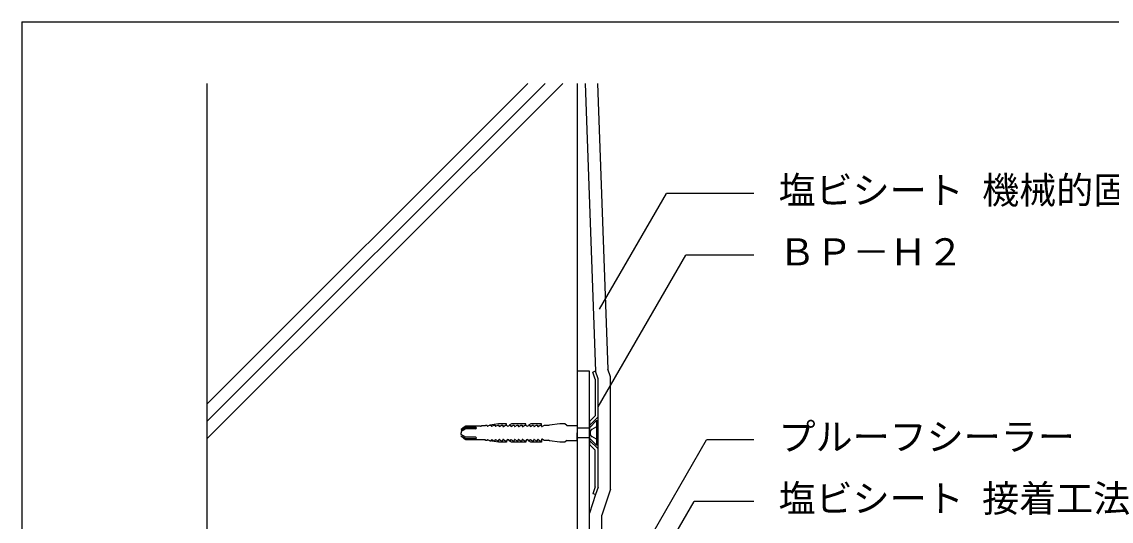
# Model space of a CAD drawing. Units: millimetres, scale not verified. Extents: x -418 to 382, y -607 to 623.
# Drawn here: x -417.8 to 23.7, y 420.4 to 623 of the extents above; entities that cross this region are included whole.
import ezdxf
from ezdxf.enums import TextEntityAlignment as Align

# ---------------------------------------------------------------- set-up
doc = ezdxf.new("R2010")
doc.units = ezdxf.units.MM
doc.header["$LTSCALE"] = 5
doc.linetypes.add('DASHED3', pattern=[4, 3, -1])
for name, color, linetype in [('2-2_in line', 7, 'Continuous'), ('2-3', 3, 'Continuous'), ('2-4_out line', 2, 'Continuous'), ('2-6_鋼板・アングル', 2, 'Continuous'), ('2-7_ビス', 7, 'Continuous'), ('2-A_moji', 7, 'Continuous'), ('2-E_con他', 4, 'Continuous'), ('F-7', 1, 'Continuous')]:
    doc.layers.add(name, color=color, linetype=linetype)
doc.styles.add('ＭＳ ゴシック', font='')
doc.styles.get('ＭＳ ゴシック').set_extended_font_data('MS Gothic')

msp = doc.modelspace()

# ---------------------------------------------------------------- linework, layer by layer
at = {"layer": '2-2_in line'}
for p, q in [((-189.517, 597.971), (-185.285, 481.207)), ((-187.785, 481.207), (-192.785, 481.207)), ((-187.785, 381.207), (-187.785, 481.207)), ((-185.285, 431.207), (-187.785, 423.707))]:
    msp.add_line(p, q, dxfattribs=at)
msp.add_lwpolyline([(-192.785, 597.971), (-192.785, 192.971), (-105.563, 192.971)], dxfattribs=at)
at = {"layer": '2-3'}
msp.add_line((-342.785, 597.971), (-342.785, 301.891), dxfattribs=at)
at = {"layer": '2-4_out line'}
for p, q in [((-184.513, 597.971), (-180.311, 482.096)), ((-179.285, 479.019), (-180.311, 482.096)), ((-179.285, 433.396), (-179.285, 479.019)), ((-179.285, 433.396), (-182.785, 422.896)), ((-182.785, 381.207), (-182.785, 422.896))]:
    msp.add_line(p, q, dxfattribs=at)
at = {"layer": '2-6_鋼板・アングル'}
for p, q in [((-185.285, 481.207), (-186.424, 480.828)), ((-185.485, 478.013), (-186.424, 480.828)), ((-185.485, 478.013), (-185.485, 463.204)), ((-185.485, 463.204), (-187.785, 460.904)), ((-184.285, 462.707), (-187.785, 459.207)), ((-187.785, 460.904), (-187.785, 451.51)), ((-184.285, 449.707), (-187.785, 453.207)), ((-185.485, 449.21), (-187.785, 451.51)), ((-185.485, 434.402), (-185.485, 449.21)), ((-185.485, 434.402), (-186.424, 431.587))]:
    msp.add_line(p, q, dxfattribs=at)
for points in [[(-184.285, 434.207), (-184.285, 478.207), (-185.285, 481.207)], [(-184.285, 434.207), (-185.285, 431.207), (-186.424, 431.587)]]:
    msp.add_lwpolyline(points, dxfattribs=at)
at = {"layer": '2-7_ビス'}
for p, q in [((-228.076, 459.377), (-228.901, 458.943)), ((-212.41, 459.376), (-212.41, 459.376)), ((-212.41, 459.376), (-212.41, 459.376)), ((-184.91, 461.207), (-187.785, 458.332)), ((-187.785, 459.745), (-187.785, 452.67)), ((-184.91, 461.207), (-184.91, 451.207)), ((-187.785, 458.207), (-192.785, 458.207)), ((-187.785, 458.332), (-187.785, 454.082)), ((-228.076, 453.038), (-228.901, 453.472)), ((-212.41, 453.039), (-212.41, 453.039)), ((-212.41, 453.039), (-212.41, 453.039)), ((-187.785, 454.207), (-192.785, 454.207)), ((-184.91, 451.207), (-187.785, 454.082)), ((-184.41, 451.207), (-184.91, 451.207))]:
    msp.add_line(p, q, dxfattribs=at)
at = {"layer": '2-7_ビス', "linetype": 'DASHED3'}
for p, q in [((-184.91, 458.757), (-186.785, 457.675)), ((-184.91, 453.657), (-186.785, 454.74)), ((-184.91, 458.757), (-184.41, 458.757)), ((-184.91, 453.657), (-184.41, 453.657))]:
    msp.add_line(p, q, dxfattribs=at)
at = {"layer": '2-7_ビス'}
for points in [[(-229.148, 459.073), (-229.148, 459.207), (-229.932, 459.207), (-229.932, 459.057), (-231.54, 459.057), (-231.54, 459.051)], [(-221.315, 459.344), (-221.315, 459.882), (-224.563, 459.882), (-228.076, 459.377), (-227.599, 459.376), (-227.582, 459.067)], [(-227.334, 458.923), (-226.51, 459.373), (-226.032, 459.371), (-226.015, 459.049)], [(-225.768, 458.9), (-224.943, 459.364), (-224.466, 459.36), (-224.448, 459.025)], [(-224.201, 458.868), (-223.376, 459.348), (-222.899, 459.344), (-222.882, 458.996)], [(-222.634, 458.836), (-221.81, 459.344), (-221.315, 459.344)], [(-213.482, 459.344), (-213.482, 459.882), (-219.279, 459.882), (-220.243, 459.376)], [(-220.243, 459.376), (-219.766, 459.373), (-219.748, 459.052)], [(-219.501, 458.893), (-218.676, 459.344), (-218.199, 459.344), (-218.182, 458.996)], [(-217.934, 458.836), (-217.11, 459.344), (-216.632, 459.344), (-216.615, 458.996)], [(-216.368, 458.836), (-215.543, 459.344), (-215.066, 459.344), (-215.048, 458.996)], [(-214.801, 458.836), (-213.976, 459.344), (-213.482, 459.344)], [(-207.215, 458.904), (-207.215, 459.882), (-211.448, 459.882), (-212.41, 459.381), (-212.41, 459.376)], [(-212.41, 459.376), (-211.932, 459.372), (-211.915, 459.055)], [(-211.668, 458.893), (-210.843, 459.344), (-210.366, 459.344), (-210.348, 458.996)], [(-210.101, 458.836), (-209.276, 459.344), (-208.799, 459.344), (-208.782, 458.995)], [(-208.534, 458.836), (-207.71, 459.344), (-207.215, 459.344)], [(-196.881, 459.207), (-197.705, 459.957), (-199.804, 459.957), (-203.921, 459.409), (-204.329, 459.167), (-204.329, 459.207), (-206.143, 459.207), (-206.968, 458.774)], [(-196.881, 459.207), (-192.785, 459.207), (-192.785, 456.207)], [(-184.91, 461.207), (-184.41, 461.207), (-184.41, 451.207)], [(-231.869, 459.001), (-237.82, 459.001), (-238.471, 458.56), (-239.785, 457.557), (-239.785, 457.408), (-237.82, 458.493), (-233.848, 458.493)], [(-233.848, 457.91), (-237.82, 457.91), (-239.785, 456.825), (-239.785, 456.207)], [(-233.848, 454.505), (-237.82, 454.505), (-239.785, 455.59), (-239.785, 456.207)], [(-231.869, 453.414), (-237.82, 453.414), (-238.471, 453.855), (-239.785, 454.857), (-239.785, 455.007), (-237.82, 453.922), (-233.848, 453.922)], [(-196.881, 453.207), (-192.785, 453.207), (-192.785, 456.207)], [(-229.148, 453.342), (-229.148, 453.207), (-229.932, 453.207), (-229.932, 453.357), (-231.54, 453.357), (-231.54, 453.364)], [(-221.315, 453.071), (-221.315, 452.532), (-224.563, 452.532), (-228.076, 453.038), (-227.599, 453.039), (-227.582, 453.348)], [(-227.334, 453.492), (-226.51, 453.042), (-226.032, 453.044), (-226.015, 453.366)], [(-225.768, 453.514), (-224.943, 453.051), (-224.466, 453.055), (-224.448, 453.389)], [(-224.201, 453.547), (-223.376, 453.066), (-222.899, 453.071), (-222.882, 453.419)], [(-222.634, 453.579), (-221.81, 453.071), (-221.315, 453.071)], [(-220.243, 453.039), (-219.766, 453.042), (-219.748, 453.363)], [(-213.482, 453.071), (-213.482, 452.532), (-219.279, 452.532), (-220.243, 453.039)], [(-219.501, 453.522), (-218.676, 453.071), (-218.199, 453.071), (-218.182, 453.419)], [(-217.934, 453.579), (-217.11, 453.071), (-216.632, 453.071), (-216.615, 453.419)], [(-216.368, 453.579), (-215.543, 453.071), (-215.066, 453.071), (-215.048, 453.419)], [(-214.801, 453.579), (-213.976, 453.071), (-213.482, 453.071)], [(-207.215, 453.51), (-207.215, 452.532), (-211.448, 452.532), (-212.41, 453.034), (-212.41, 453.039)], [(-212.41, 453.039), (-211.932, 453.042), (-211.915, 453.36)], [(-211.668, 453.522), (-210.843, 453.071), (-210.366, 453.071), (-210.348, 453.419)], [(-210.101, 453.579), (-209.276, 453.071), (-208.799, 453.071), (-208.782, 453.42)], [(-208.534, 453.579), (-207.71, 453.071), (-207.215, 453.071)], [(-196.881, 453.207), (-197.705, 452.457), (-199.804, 452.457), (-203.921, 453.006), (-204.329, 453.248), (-204.329, 453.207), (-206.143, 453.207), (-206.968, 453.64)]]:
    msp.add_lwpolyline(points, dxfattribs=at)
at = {"layer": '2-7_ビス', "linetype": 'DASHED3'}
msp.add_arc((-185.675, 456.207), 1.84, 127.11752, 232.88249, dxfattribs=at)
at = {"layer": '2-7_ビス'}
for centre, major_axis, start_param, end_param in [((-220.779, 459.398), (-0.536, 0), 0.0442118, 3.0973809), ((-212.946, 459.398), (-0.536, 0), 0.0442118, 3.0973809), ((-233.859, 458.201), (-0.321, 0), 1.5390306, 4.6806232), ((-231.834, 459.727), (-0.8, 0), 1.5261677, 1.947508), ((-228.975, 459.086), (-0.174, 0), 0.0818475, 2.1771705), ((-227.359, 459.13), (-0.229, 0), 0.2312026, 1.6765256), ((-225.792, 459.108), (-0.229, 0), 0.2312026, 1.6765256), ((-224.225, 459.076), (-0.229, 0), 0.2312026, 1.6765256), ((-222.659, 459.043), (-0.229, 0), 0.2312026, 1.6765256), ((-219.525, 459.101), (-0.229, 0), 0.2312026, 1.6765256), ((-217.959, 459.043), (-0.229, 0), 0.2312026, 1.6765256), ((-216.392, 459.043), (-0.229, 0), 0.2312026, 1.6765256), ((-214.825, 459.043), (-0.229, 0), 0.2312026, 1.6765256), ((-211.692, 459.1), (-0.229, 0), 0.2312026, 1.6765256), ((-210.125, 459.043), (-0.229, 0), 0.2312026, 1.6765256), ((-208.559, 459.043), (-0.229, 0), 0.2312026, 1.6765256), ((-207.043, 458.915), (-0.172, 0), 0.06848, 2.1628795), ((-233.859, 454.213), (-0.321, 0), 1.6025621, 4.7441547), ((-231.834, 452.688), (-0.8, 0), 4.3356773, 4.7570176), ((-228.975, 453.329), (-0.174, 0), 4.1060148, 6.2013378), ((-227.359, 453.285), (-0.229, 0), 4.6066597, 6.0519827), ((-225.792, 453.307), (-0.229, 0), 4.6066597, 6.0519827), ((-224.225, 453.339), (-0.229, 0), 4.6066597, 6.0519827), ((-222.659, 453.371), (-0.229, 0), 4.6066597, 6.0519827), ((-220.779, 453.017), (-0.536, 0), 3.1858044, 6.2389735), ((-219.525, 453.314), (-0.229, 0), 4.6066597, 6.0519827), ((-217.959, 453.371), (-0.229, 0), 4.6066597, 6.0519827), ((-216.392, 453.371), (-0.229, 0), 4.6066597, 6.0519827), ((-214.825, 453.371), (-0.229, 0), 4.6066597, 6.0519827), ((-212.946, 453.017), (-0.536, 0), 3.1858044, 6.2389735), ((-211.692, 453.314), (-0.229, 0), 4.6066597, 6.0519827), ((-210.125, 453.371), (-0.229, 0), 4.6066597, 6.0519827), ((-208.559, 453.371), (-0.229, 0), 4.6066597, 6.0519827), ((-207.043, 453.5), (-0.172, 0), 4.1203058, 6.2147054)]:
    msp.add_ellipse(centre, major_axis=major_axis, ratio=0.909574, start_param=start_param, end_param=end_param, dxfattribs=at)
at = {"layer": '2-A_moji'}
for p, q in [((-183.672, 506.394), (-156.556, 553.361)), ((-121.12, 553.361), (-156.556, 553.361)), ((-184.285, 466.821), (-148.755, 528.361)), ((-121.12, 528.361), (-148.755, 528.361)), ((-180.348, 383.953), (-140.275, 453.361)), ((-121.12, 453.361), (-140.275, 453.361)), ((-189.348, 352.187), (-145.369, 428.361)), ((-121.12, 428.361), (-145.369, 428.361))]:
    msp.add_line(p, q, dxfattribs=at)
at = {"layer": '2-E_con他'}
for p, q in [((-342.785, 453.779), (-198.593, 597.971)), ((-342.785, 460.85), (-205.665, 597.971)), ((-342.785, 467.922), (-212.736, 597.971))]:
    msp.add_line(p, q, dxfattribs=at)
at = {"layer": 'F-7'}
for q in [(382.215, 622.971), (-417.785, 32.971)]:
    msp.add_line((-417.785, 622.971), q, dxfattribs=at)

# ---------------------------------------------------------------- texts
at = {"layer": '2-A_moji', "style": 'ＭＳ ゴシック'}
for s, p in [('塩ビシート 機械的固定工法', (-111.12, 545.861)), ('ＢＰ－Ｈ２', (-111.12, 520.861)), ('プルーフシーラー', (-111.12, 445.861)), ('塩ビシート 接着工法', (-111.12, 420.861))]:
    msp.add_text(s, height=11, dxfattribs=at).set_placement(p, align=Align.BOTTOM_LEFT)

doc.saveas('drawing.dxf')
